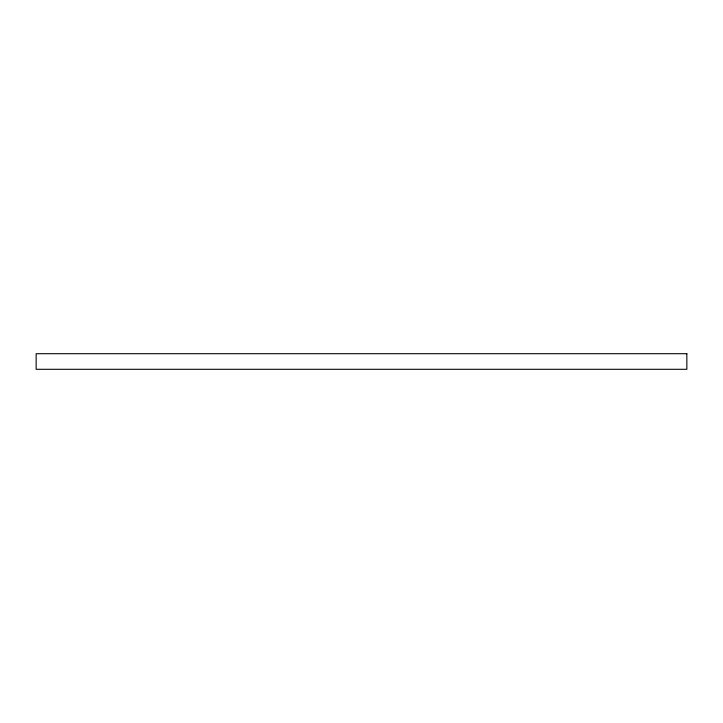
<?xml version="1.0" encoding="UTF-8"?>
<svg xmlns="http://www.w3.org/2000/svg" width="723" height="723" viewBox="0 0 723 723"><rect width="100%" height="100%" fill="white"/><g stroke="black" fill="none" stroke-linecap="round" stroke-linejoin="round"><path stroke-width="1.08" d="M686.85 353.701L36.15 353.701L36.15 369.299L686.85 369.299L686.85 353.701"/></g></svg>
